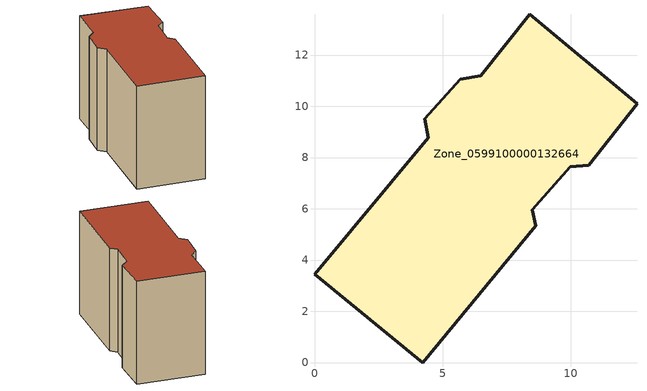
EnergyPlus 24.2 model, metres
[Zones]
Zone_0599100000132664
 floor ground (C_G): 4.22,0 0,3.44 4.45,8.78 4.29,9.52 5.68,11.06 6.5,11.2 8.4,13.58 12.59,10.1 10.7,7.7 9.98,7.65 8.51,5.96 8.63,5.34 z0
 wall outside (C_F): 4.29,9.52 4.45,8.78 0,3.44 4.22,0 8.63,5.34 8.51,5.96 9.98,7.65 10.7,7.7 12.59,10.1 8.4,13.58 6.5,11.2 5.68,11.06 4.29,9.52 z0:8.48
 roof outside (C_R): 8.51,5.96 9.98,7.65 10.7,7.7 12.59,10.1 8.4,13.58 6.5,11.2 5.68,11.06 4.29,9.52 4.45,8.78 0,3.44 4.22,0 8.63,5.34 z8.48
[BUILDING]
Pand.0599100000132664: North Axis=0; Terrain=City; Loads Convergence Tolerance Value=0.04; Temperature Convergence Tolerance Value=0.4; Solar Distribution=FullExterior; Maximum Number of Warmup Days=25; Minimum Number of Warmup Days=1
[Site:Location]
Rotterdam.The.Hague.AP_ZH_NLD Design_Conditions: Latitude=51.96; Longitude=4.45; Time Zone=1; Elevation=-4.5
[SITE:GROUNDTEMPERATURE:BUILDINGSURFACE]
18, 18, 18, 18, 18, 18, 18, 18, 18, 18, 18, 18
[MATERIAL] Thermal Absorptance=0.9; Solar Absorptance=0.7; Visible Absorptance=0.7
Name | Roughness | Thickness | Conductivity | Density | Specific Heat
G.TI.1946 | MediumSmooth | 0.15 | 1 | 540 | 1210
F.TI.1946 | Rough | 0.3 | 0.857143 | 1920 | 840
R.TI.1946 | MediumRough | 0.2 | 0.1 | 1500 | 1000
[CONSTRUCTION]
C_G: G.TI.1946
C_F: F.TI.1946
C_R: R.TI.1946
[ZONE]
Zone_0599100000132664: Type=1; Multiplier=1; Ceiling Height=Autocalculate; Volume=Autocalculate; Floor Area=autocalculate; Part of Total Floor Area=Yes
[ZONEINFILTRATION:DESIGNFLOWRATE]
Infil_Zone_0599100000132664: Zone or ZoneList or Space or SpaceList=Zone_0599100000132664; Schedule=AlwaysOn; Design Flow Rate Calculation Method=Flow/Area; Flow Rate per Floor Area=0.003; Constant Term Coefficient=1; Temperature Term Coefficient=0; Velocity Term Coefficient=0; Velocity Squared Term Coefficient=0
[HVACTEMPLATE:ZONE:IDEALLOADSAIRSYSTEM]
Zone_0599100000132664: Maximum Heating Supply Air Temperature=50; Minimum Cooling Supply Air Temperature=13; Maximum Heating Supply Air Humidity Ratio=0.0156; Minimum Cooling Supply Air Humidity Ratio=0.0077; Heating Limit=NoLimit; Cooling Limit=NoLimit; Dehumidification Control Type=ConstantSensibleHeatRatio; Cooling Sensible Heat Ratio=0.7; Dehumidification Setpoint=60; Humidification Control Type=None; Humidification Setpoint=30; Outdoor Air Method=None; Outdoor Air Flow Rate per Person=0.00944; Outdoor Air Flow Rate per Zone Floor Area=0; Outdoor Air Flow Rate per Zone=0; Demand Controlled Ventilation Type=None; Outdoor Air Economizer Type=NoEconomizer; Heat Recovery Type=None; Sensible Heat Recovery Effectiveness=0.7; Latent Heat Recovery Effectiveness=0.65
[ZONECONTROL:THERMOSTAT]
ThermostatControl_Zone_0599100000132664: Zone or ZoneList=Zone_0599100000132664; Control Type Schedule=DualSetpointControlType; Control 1=Thermostat_Zone_0599100000132664; Temperature Difference Between Cutout And Setpoint=0
[THERMOSTATSETPOINT:DUALSETPOINT]
Thermostat_Zone_0599100000132664: Heating Setpoint Temperature Schedule=HeatingSetpoint_Zone_0599100000132664; Cooling Setpoint Temperature Schedule=CoolingSetpoint_Zone_0599100000132664
[SCHEDULE:COMPACT]
HeatingSetpoint_Zone_0599100000132664: Through: 12/31, For: AllDays, Until: 24:00, 21
CoolingSetpoint_Zone_0599100000132664: Through: 12/31, For: AllDays, Until: 24:00, 24
DualSetpointControlType: Through: 12/31, For: AllDays, Until: 24:00, 4
AlwaysOn: Through: 12/31, For: AllDays, Until: 24:00, 1
